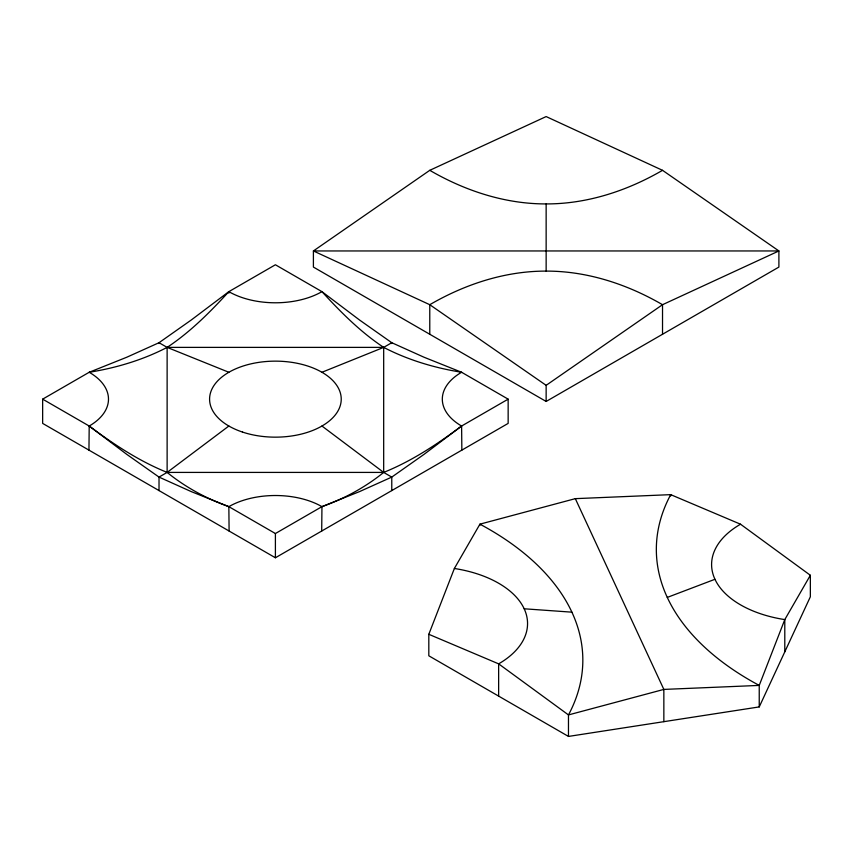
<?xml version="1.0" encoding="UTF-8"?>
<svg xmlns="http://www.w3.org/2000/svg" width="853" height="853" viewBox="0 0 853 853"><rect width="100%" height="100%" fill="white"/><g stroke="black" fill="none" stroke-linecap="round" stroke-linejoin="round"><path stroke-width="1.28" d="M159.021 490.582L159.021 477.094L126.788 454.372L89.202 426.031L42.65 399.151L42.65 423.397L275.402 557.766L508.153 423.397L508.153 399.151L461.601 372.271L424.016 357.226L391.772 342.714L359.529 320.003L321.954 291.651L275.402 264.771L228.849 291.651L191.264 320.003L159.021 342.714L126.788 357.226L89.202 372.271L42.65 399.151M391.772 490.582L391.772 477.094L424.016 454.372L461.601 426.031L508.153 399.151M546.144 401.454L546.144 385.332L662.525 304.702L778.896 250.953L313.403 250.953L429.773 304.702C465.002 284.23 505.136 270.998 546.144 271.105L546.144 203.92C505.136 204.038 465.002 190.795 429.773 170.323L313.403 250.953L313.403 267.074L546.144 401.454L778.896 267.074L778.896 250.953L662.525 170.323L546.144 116.573L429.773 170.323M88.947 450.117L89.202 426.031A65.83 38.012 0 0 0 89.202 372.271C116.147 367.931 142.856 359.998 167.124 347.384C190.294 332.03 210.147 312.081 228.849 291.651A65.83 38.012 0 0 0 321.954 291.651C340.656 312.081 360.51 332.03 383.679 347.384C407.947 359.998 434.646 367.931 461.601 372.271A65.83 38.012 0 0 0 461.601 426.031L461.857 450.117M321.698 531.046L321.954 506.65L359.529 491.605L391.772 477.094L383.679 472.413L321.954 426.031M428.814 634.301L454.372 568.482L479.93 524.158L575.317 498.653L670.703 494.644L740.521 524.211L810.35 575.274L810.35 596.78L759.234 706.913L568.471 736.427L428.814 655.797L428.814 634.301L498.642 663.858L568.471 714.921L663.847 689.416L759.234 685.407L784.792 619.598L810.35 575.274M461.601 426.031C437.408 444.114 411.796 461.089 383.679 472.413L167.124 472.413C138.996 461.089 113.396 444.114 89.202 426.031M228.849 426.031L167.124 472.413L159.021 477.094L191.264 491.605L228.849 506.65L275.402 533.53L321.954 506.65C344.175 498.77 365.34 487.255 383.679 472.413L383.679 347.384L391.772 342.714L391.772 343.556M662.525 170.323C627.296 190.795 587.163 204.038 546.144 203.92M321.954 372.271L383.679 347.384L167.124 347.384L159.021 342.714L159.021 343.556M667.281 597.409L714.963 579.283M546.144 271.105C587.163 270.998 627.296 284.23 662.525 304.702L662.525 334.269M524.2 608.786L571.894 612.166M321.954 506.65A65.83 38.012 0 0 0 228.849 506.65C206.629 498.77 185.464 487.255 167.124 472.413L167.124 347.384L228.849 372.271M546.144 385.332L429.773 304.702L429.773 334.269M575.317 498.653L663.847 689.416L663.847 721.67M228.849 291.651L228.871 293.155M228.849 506.65L229.105 531.046M784.792 651.841L784.792 619.598A98.745 57.012 0 0 1 740.521 524.211M759.234 706.913L759.234 685.407A320.931 185.282 0 0 1 670.703 494.644L670.703 495.988M568.471 736.427L568.471 714.921A320.931 185.282 0 0 0 479.93 524.158L479.93 525.501M498.642 696.112L498.642 663.858A98.745 57.012 0 0 0 454.372 568.482M275.402 533.53L275.402 557.766M242.487 432.066A65.83 38.012 0 0 0 341.232 399.151A65.83 38.012 0 0 0 242.487 366.236A65.83 38.012 0 0 0 242.487 432.066"/></g></svg>
